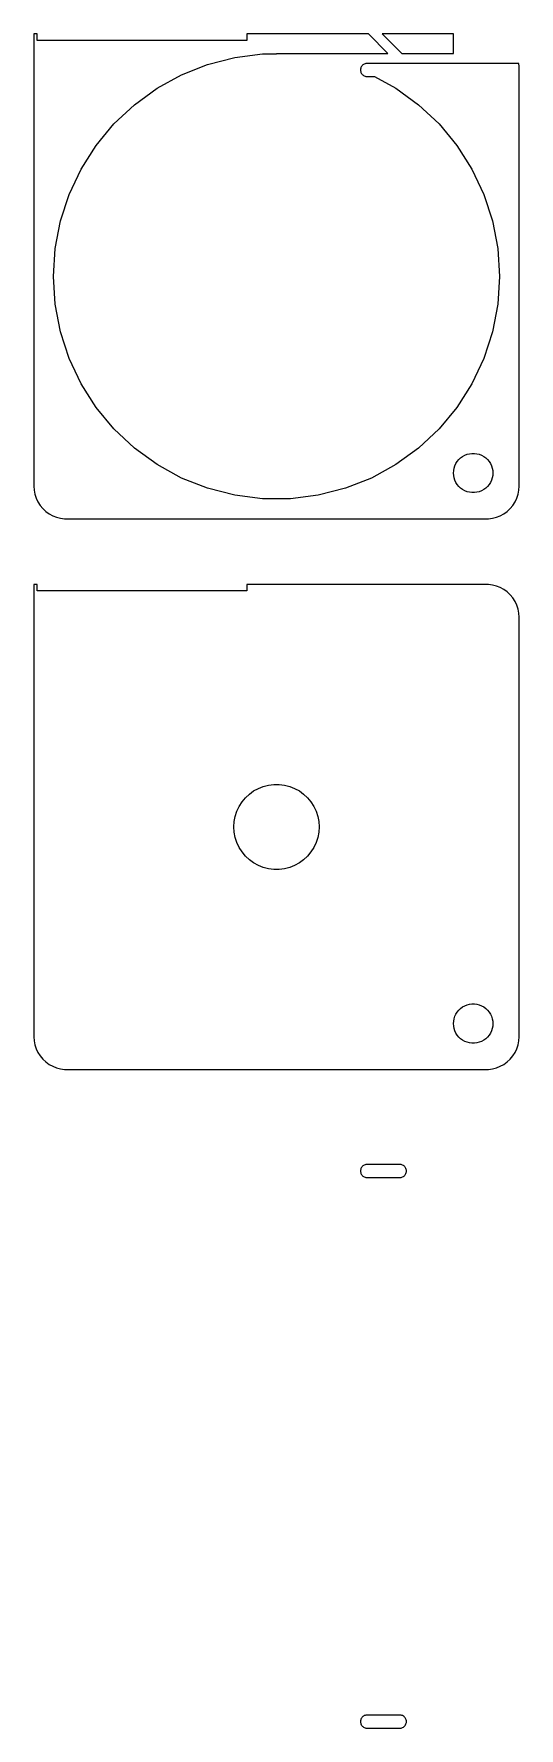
# Model space of a CAD drawing. Header units: metres. Extents: x -37 to 37, y 31 to 289.
import ezdxf

# ---------------------------------------------------------------- set-up
doc = ezdxf.new("R2010")
doc.units = ezdxf.units.M

msp = doc.modelspace()

# ---------------------------------------------------------------- linework, layer by layer
for p, q in [((-36.5, 289), (-37, 289)), ((-37, 289), (-37, 220)), ((-36.5, 288), (-36.5, 289)), ((-4.5, 288), (-36.5, 288)), ((14.0099, 288.99), (-4.5, 288.99)), ((-4.5, 288.99), (-4.5, 288)), ((17, 286), (14.0099, 288.99)), ((27, 288.99), (16.1312, 288.99)), ((16.1312, 288.99), (19.1213, 286)), ((27, 286), (27, 288.99)), ((-10.5066, 284.336), (-6.37096, 285.398)), ((-6.37096, 285.398), (-2.13487, 285.933)), ((-2.13487, 285.933), (0, 285.933)), ((0, 285.933), (0, 286)), ((0, 286), (17, 286)), ((13.3852, 284.405), (13.2752, 284.344)), ((13.502, 284.451), (13.3852, 284.405)), ((13.6236, 284.482), (13.502, 284.451)), ((13.7482, 284.498), (13.6236, 284.482)), ((14.561, 284.498), (13.7482, 284.498)), ((18.5, 284.5), (14.561, 284.5)), ((14.561, 284.5), (14.561, 284.498)), ((18.502, 284.498), (18.5, 284.5)), ((18.6046, 284.498), (18.502, 284.498)), ((18.6066, 284.5), (18.6046, 284.498)), ((36.9685, 284.5), (18.6066, 284.5)), ((19.1213, 286), (27, 286)), ((37, 284), (36.9685, 284.5)), ((-18.2181, 280.707), (-14.4765, 282.764)), ((-14.4765, 282.764), (-10.5066, 284.336)), ((12.8189, 283.625), (12.811, 283.5)), ((12.811, 283.5), (12.8189, 283.375)), ((12.8424, 283.749), (12.8189, 283.625)), ((12.8189, 283.375), (12.8424, 283.251)), ((12.8812, 283.868), (12.8424, 283.749)), ((12.8424, 283.251), (12.8812, 283.132)), ((12.9347, 283.982), (12.8812, 283.868)), ((12.8812, 283.132), (12.9347, 283.018)), ((13.002, 284.088), (12.9347, 283.982)), ((12.9347, 283.018), (13.002, 282.912)), ((13.082, 284.185), (13.002, 284.088)), ((13.002, 282.912), (13.082, 282.815)), ((13.1736, 284.271), (13.082, 284.185)), ((13.082, 282.815), (13.1736, 282.729)), ((13.2752, 284.344), (13.1736, 284.271)), ((13.1736, 282.729), (13.2752, 282.656)), ((13.2752, 282.656), (13.3852, 282.595)), ((13.3852, 282.595), (13.502, 282.549)), ((13.502, 282.549), (13.6236, 282.518)), ((13.6236, 282.518), (13.7482, 282.502)), ((13.7482, 282.502), (14.9533, 282.502)), ((14.9533, 282.502), (18.2181, 280.707)), ((37, 220), (37, 284)), ((-21.6724, 278.197), (-18.2181, 280.707)), ((18.2181, 280.707), (21.6724, 278.197)), ((-24.7849, 275.275), (-21.6724, 278.197)), ((21.6724, 278.197), (24.7849, 275.275)), ((-27.5066, 271.985), (-24.7849, 275.275)), ((24.7849, 275.275), (27.5066, 271.985)), ((-29.7944, 268.38), (-27.5066, 271.985)), ((27.5066, 271.985), (29.7944, 268.38)), ((-31.6124, 264.516), (-29.7944, 268.38)), ((29.7944, 268.38), (31.6124, 264.516)), ((-32.9318, 260.455), (-31.6124, 264.516)), ((31.6124, 264.516), (32.9318, 260.455)), ((-33.7319, 256.261), (-32.9318, 260.455)), ((32.9318, 260.455), (33.7319, 256.261)), ((-34, 252), (-33.7319, 256.261)), ((33.7319, 256.261), (34, 252)), ((-33.7319, 247.739), (-34, 252)), ((34, 252), (33.7319, 247.739)), ((-32.9318, 243.545), (-33.7319, 247.739)), ((33.7319, 247.739), (32.9318, 243.545)), ((-31.6124, 239.484), (-32.9318, 243.545)), ((32.9318, 243.545), (31.6124, 239.484)), ((-29.7944, 235.62), (-31.6124, 239.484)), ((31.6124, 239.484), (29.7944, 235.62)), ((-27.5066, 232.015), (-29.7944, 235.62)), ((29.7944, 235.62), (27.5066, 232.015)), ((-24.7849, 228.725), (-27.5066, 232.015)), ((27.5066, 232.015), (24.7849, 228.725)), ((-21.6724, 225.803), (-24.7849, 228.725)), ((24.7849, 228.725), (21.6724, 225.803)), ((-18.2181, 223.293), (-21.6724, 225.803)), ((21.6724, 225.803), (18.2181, 223.293)), ((29.0729, 224.853), (29.4379, 224.947)), ((29.4379, 224.947), (29.8116, 224.994)), ((29.8116, 224.994), (30.1884, 224.994)), ((30.1884, 224.994), (30.5621, 224.947)), ((30.5621, 224.947), (30.927, 224.853)), ((-14.4765, 221.236), (-18.2181, 223.293)), ((18.2181, 223.293), (14.4765, 221.236)), ((27, 222), (27.0237, 222.376)), ((27.0237, 222.376), (27.0942, 222.746)), ((27.0942, 222.746), (27.2107, 223.104)), ((27.2107, 223.104), (27.3711, 223.445)), ((27.3711, 223.445), (27.5729, 223.763)), ((27.5729, 223.763), (27.8131, 224.054)), ((27.8131, 224.054), (28.0877, 224.312)), ((28.0877, 224.312), (28.3925, 224.533)), ((28.3925, 224.533), (28.7227, 224.714)), ((28.7227, 224.714), (29.0729, 224.853)), ((30.927, 224.853), (31.2773, 224.714)), ((31.2773, 224.714), (31.6075, 224.533)), ((31.6075, 224.533), (31.9123, 224.312)), ((31.9123, 224.312), (32.1869, 224.054)), ((32.1869, 224.054), (32.427, 223.763)), ((32.427, 223.763), (32.6289, 223.445)), ((32.6289, 223.445), (32.7893, 223.104)), ((32.7893, 223.104), (32.9057, 222.746)), ((32.9057, 222.746), (32.9763, 222.376)), ((32.9763, 222.376), (33, 222)), ((-37, 220), (-36.9606, 219.373)), ((-10.5066, 219.664), (-14.4765, 221.236)), ((14.4765, 221.236), (10.5066, 219.664)), ((27.0237, 221.624), (27, 222)), ((27.0942, 221.254), (27.0237, 221.624)), ((27.2107, 220.896), (27.0942, 221.254)), ((27.3711, 220.555), (27.2107, 220.896)), ((27.5729, 220.237), (27.3711, 220.555)), ((27.8131, 219.946), (27.5729, 220.237)), ((28.0877, 219.688), (27.8131, 219.946)), ((32.1869, 219.946), (31.9123, 219.688)), ((32.427, 220.237), (32.1869, 219.946)), ((32.6289, 220.555), (32.427, 220.237)), ((32.7893, 220.896), (32.6289, 220.555)), ((32.9057, 221.254), (32.7893, 220.896)), ((32.9763, 221.624), (32.9057, 221.254)), ((33, 222), (32.9763, 221.624)), ((36.9606, 219.373), (37, 220)), ((-36.9606, 219.373), (-36.8429, 218.757)), ((-36.8429, 218.757), (-36.6489, 218.159)), ((-36.6489, 218.159), (-36.3815, 217.591)), ((-36.3815, 217.591), (-36.0451, 217.061)), ((-6.37096, 218.602), (-10.5066, 219.664)), ((-2.13487, 218.067), (-6.37096, 218.602)), ((2.13487, 218.067), (-2.13487, 218.067)), ((6.37096, 218.602), (2.13487, 218.067)), ((10.5066, 219.664), (6.37096, 218.602)), ((28.3925, 219.467), (28.0877, 219.688)), ((28.7227, 219.286), (28.3925, 219.467)), ((29.0729, 219.147), (28.7227, 219.286)), ((29.4379, 219.053), (29.0729, 219.147)), ((29.8116, 219.006), (29.4379, 219.053)), ((30.1884, 219.006), (29.8116, 219.006)), ((30.5621, 219.053), (30.1884, 219.006)), ((30.927, 219.147), (30.5621, 219.053)), ((31.2773, 219.286), (30.927, 219.147)), ((31.6075, 219.467), (31.2773, 219.286)), ((31.9123, 219.688), (31.6075, 219.467)), ((36.0451, 217.061), (36.3815, 217.591)), ((36.3815, 217.591), (36.6489, 218.159)), ((36.6489, 218.159), (36.8429, 218.757)), ((36.8429, 218.757), (36.9606, 219.373)), ((-36.0451, 217.061), (-35.6448, 216.577)), ((-35.6448, 216.577), (-35.1871, 216.147)), ((-35.1871, 216.147), (-34.6791, 215.778)), ((-34.6791, 215.778), (-34.1289, 215.476)), ((-34.1289, 215.476), (-33.5451, 215.245)), ((-33.5451, 215.245), (-32.9369, 215.089)), ((-32.9369, 215.089), (-32.3139, 215.01)), ((-32.3139, 215.01), (32.3139, 215.01)), ((32.3139, 215.01), (32.9369, 215.089)), ((32.9369, 215.089), (33.5451, 215.245)), ((33.5451, 215.245), (34.1289, 215.476)), ((34.1289, 215.476), (34.6791, 215.778)), ((34.6791, 215.778), (35.1871, 216.147)), ((35.1871, 216.147), (35.6448, 216.577)), ((35.6448, 216.577), (36.0451, 217.061)), ((-36.5, 205), (-37, 205)), ((-37, 205), (-37, 136)), ((-36.5, 204), (-36.5, 205)), ((32.3139, 204.99), (-4.5, 204.99)), ((-4.5, 204.99), (-4.5, 204)), ((32.9369, 204.911), (32.3139, 204.99)), ((33.5451, 204.755), (32.9369, 204.911)), ((34.1289, 204.524), (33.5451, 204.755)), ((34.6791, 204.222), (34.1289, 204.524)), ((35.1871, 203.853), (34.6791, 204.222)), ((-4.5, 204), (-36.5, 204)), ((35.6448, 203.423), (35.1871, 203.853)), ((36.0451, 202.939), (35.6448, 203.423)), ((36.3815, 202.409), (36.0451, 202.939)), ((36.6489, 201.841), (36.3815, 202.409)), ((36.8429, 201.243), (36.6489, 201.841)), ((36.9606, 200.627), (36.8429, 201.243)), ((37, 200), (36.9606, 200.627)), ((37, 136), (37, 200)), ((-4.14325, 173.008), (-3.48286, 173.488)), ((-3.48286, 173.488), (-2.76756, 173.881)), ((-2.76756, 173.881), (-2.00861, 174.182)), ((-2.00861, 174.182), (-1.21797, 174.385)), ((-1.21797, 174.385), (-0.40813, 174.487)), ((-0.40813, 174.487), (0.40813, 174.487)), ((0.40813, 174.487), (1.21797, 174.385)), ((1.21797, 174.385), (2.00861, 174.182)), ((2.00861, 174.182), (2.76756, 173.881)), ((2.76756, 173.881), (3.48286, 173.488)), ((3.48286, 173.488), (4.14325, 173.008)), ((-6.04353, 170.393), (-5.69598, 171.131)), ((-5.69598, 171.131), (-5.25861, 171.821)), ((-5.25861, 171.821), (-4.73828, 172.45)), ((-4.73828, 172.45), (-4.14325, 173.008)), ((4.14325, 173.008), (4.73828, 172.45)), ((4.73828, 172.45), (5.25861, 171.821)), ((5.25861, 171.821), (5.69598, 171.131)), ((5.69598, 171.131), (6.04353, 170.393)), ((-6.5, 168), (-6.44873, 168.815)), ((-6.44873, 168.815), (-6.29578, 169.616)), ((-6.29578, 169.616), (-6.04353, 170.393)), ((6.04353, 170.393), (6.29578, 169.616)), ((6.29578, 169.616), (6.44873, 168.815)), ((6.44873, 168.815), (6.5, 168)), ((-6.44873, 167.185), (-6.5, 168)), ((-6.29578, 166.384), (-6.44873, 167.185)), ((-6.04353, 165.607), (-6.29578, 166.384)), ((-5.69598, 164.869), (-6.04353, 165.607)), ((6.04353, 165.607), (5.69598, 164.869)), ((6.29578, 166.384), (6.04353, 165.607)), ((6.44873, 167.185), (6.29578, 166.384)), ((6.5, 168), (6.44873, 167.185)), ((-5.25861, 164.179), (-5.69598, 164.869)), ((-4.73828, 163.55), (-5.25861, 164.179)), ((-4.14325, 162.992), (-4.73828, 163.55)), ((-3.48286, 162.512), (-4.14325, 162.992)), ((4.14325, 162.992), (3.48286, 162.512)), ((4.73828, 163.55), (4.14325, 162.992)), ((5.25861, 164.179), (4.73828, 163.55)), ((5.69598, 164.869), (5.25861, 164.179)), ((-2.76756, 162.119), (-3.48286, 162.512)), ((-2.00861, 161.818), (-2.76756, 162.119)), ((-1.21797, 161.615), (-2.00861, 161.818)), ((-0.40813, 161.513), (-1.21797, 161.615)), ((0.40813, 161.513), (-0.40813, 161.513)), ((1.21797, 161.615), (0.40813, 161.513)), ((2.00861, 161.818), (1.21797, 161.615)), ((2.76756, 162.119), (2.00861, 161.818)), ((3.48286, 162.512), (2.76756, 162.119)), ((27.3711, 139.445), (27.5729, 139.763)), ((27.5729, 139.763), (27.8131, 140.054)), ((27.8131, 140.054), (28.0877, 140.312)), ((28.0877, 140.312), (28.3925, 140.533)), ((28.3925, 140.533), (28.7227, 140.714)), ((28.7227, 140.714), (29.0729, 140.853)), ((29.0729, 140.853), (29.4379, 140.947)), ((29.4379, 140.947), (29.8116, 140.994)), ((29.8116, 140.994), (30.1884, 140.994)), ((30.1884, 140.994), (30.5621, 140.947)), ((30.5621, 140.947), (30.927, 140.853)), ((30.927, 140.853), (31.2773, 140.714)), ((31.2773, 140.714), (31.6075, 140.533)), ((31.6075, 140.533), (31.9123, 140.312)), ((31.9123, 140.312), (32.1869, 140.054)), ((32.1869, 140.054), (32.427, 139.763)), ((32.427, 139.763), (32.6289, 139.445)), ((27, 138), (27.0237, 138.376)), ((27.0237, 137.624), (27, 138)), ((27.0237, 138.376), (27.0942, 138.746)), ((27.0942, 137.254), (27.0237, 137.624)), ((27.0942, 138.746), (27.2107, 139.104)), ((27.2107, 136.896), (27.0942, 137.254)), ((27.2107, 139.104), (27.3711, 139.445)), ((32.6289, 139.445), (32.7893, 139.104)), ((32.7893, 139.104), (32.9057, 138.746)), ((32.9057, 137.254), (32.7893, 136.896)), ((32.9057, 138.746), (32.9763, 138.376)), ((32.9763, 137.624), (32.9057, 137.254)), ((32.9763, 138.376), (33, 138)), ((33, 138), (32.9763, 137.624)), ((-37, 136), (-36.9606, 135.373)), ((-36.9606, 135.373), (-36.8429, 134.757)), ((-36.8429, 134.757), (-36.6489, 134.159)), ((27.3711, 136.555), (27.2107, 136.896)), ((27.5729, 136.237), (27.3711, 136.555)), ((27.8131, 135.946), (27.5729, 136.237)), ((28.0877, 135.688), (27.8131, 135.946)), ((28.3925, 135.467), (28.0877, 135.688)), ((28.7227, 135.286), (28.3925, 135.467)), ((29.0729, 135.147), (28.7227, 135.286)), ((29.4379, 135.053), (29.0729, 135.147)), ((29.8116, 135.006), (29.4379, 135.053)), ((30.1884, 135.006), (29.8116, 135.006)), ((30.5621, 135.053), (30.1884, 135.006)), ((30.927, 135.147), (30.5621, 135.053)), ((31.2773, 135.286), (30.927, 135.147)), ((31.6075, 135.467), (31.2773, 135.286)), ((31.9123, 135.688), (31.6075, 135.467)), ((32.1869, 135.946), (31.9123, 135.688)), ((32.427, 136.237), (32.1869, 135.946)), ((32.6289, 136.555), (32.427, 136.237)), ((32.7893, 136.896), (32.6289, 136.555)), ((36.6489, 134.159), (36.8429, 134.757)), ((36.8429, 134.757), (36.9606, 135.373)), ((36.9606, 135.373), (37, 136)), ((-36.6489, 134.159), (-36.3815, 133.591)), ((-36.3815, 133.591), (-36.0451, 133.061)), ((-36.0451, 133.061), (-35.6448, 132.577)), ((-35.6448, 132.577), (-35.1871, 132.147)), ((-35.1871, 132.147), (-34.6791, 131.778)), ((34.6791, 131.778), (35.1871, 132.147)), ((35.1871, 132.147), (35.6448, 132.577)), ((35.6448, 132.577), (36.0451, 133.061)), ((36.0451, 133.061), (36.3815, 133.591)), ((36.3815, 133.591), (36.6489, 134.159)), ((-34.6791, 131.778), (-34.1289, 131.476)), ((-34.1289, 131.476), (-33.5451, 131.245)), ((-33.5451, 131.245), (-32.9369, 131.089)), ((-32.9369, 131.089), (-32.3139, 131.01)), ((-32.3139, 131.01), (32.3139, 131.01)), ((32.3139, 131.01), (32.9369, 131.089)), ((32.9369, 131.089), (33.5451, 131.245)), ((33.5451, 131.245), (34.1289, 131.476)), ((34.1289, 131.476), (34.6791, 131.778)), ((13.2752, 116.344), (13.1736, 116.271)), ((13.3852, 116.405), (13.2752, 116.344)), ((13.502, 116.451), (13.3852, 116.405)), ((13.6236, 116.482), (13.502, 116.451)), ((13.7482, 116.498), (13.6236, 116.482)), ((18.8738, 116.498), (13.7482, 116.498)), ((18.9984, 116.482), (18.8738, 116.498)), ((19.12, 116.451), (18.9984, 116.482)), ((19.2368, 116.405), (19.12, 116.451)), ((19.3468, 116.344), (19.2368, 116.405)), ((19.4484, 116.271), (19.3468, 116.344)), ((12.8189, 115.625), (12.811, 115.5)), ((12.811, 115.5), (12.8189, 115.375)), ((12.8424, 115.749), (12.8189, 115.625)), ((12.8189, 115.375), (12.8424, 115.251)), ((12.8812, 115.868), (12.8424, 115.749)), ((12.8424, 115.251), (12.8812, 115.132)), ((12.9347, 115.982), (12.8812, 115.868)), ((12.8812, 115.132), (12.9347, 115.018)), ((13.002, 116.088), (12.9347, 115.982)), ((12.9347, 115.018), (13.002, 114.912)), ((13.082, 116.185), (13.002, 116.088)), ((13.002, 114.912), (13.082, 114.815)), ((13.1736, 116.271), (13.082, 116.185)), ((13.082, 114.815), (13.1736, 114.729)), ((13.1736, 114.729), (13.2752, 114.656)), ((13.2752, 114.656), (13.3852, 114.595)), ((13.3852, 114.595), (13.502, 114.549)), ((13.502, 114.549), (13.6236, 114.518)), ((13.6236, 114.518), (13.7482, 114.502)), ((13.7482, 114.502), (18.8738, 114.502)), ((18.8738, 114.502), (18.9984, 114.518)), ((18.9984, 114.518), (19.12, 114.549)), ((19.12, 114.549), (19.2368, 114.595)), ((19.2368, 114.595), (19.3468, 114.656)), ((19.3468, 114.656), (19.4484, 114.729)), ((19.54, 116.185), (19.4484, 116.271)), ((19.4484, 114.729), (19.54, 114.815)), ((19.62, 116.088), (19.54, 116.185)), ((19.54, 114.815), (19.62, 114.912)), ((19.6873, 115.982), (19.62, 116.088)), ((19.62, 114.912), (19.6873, 115.018)), ((19.7408, 115.868), (19.6873, 115.982)), ((19.6873, 115.018), (19.7408, 115.132)), ((19.7796, 115.749), (19.7408, 115.868)), ((19.7408, 115.132), (19.7796, 115.251)), ((19.8031, 115.625), (19.7796, 115.749)), ((19.7796, 115.251), (19.8031, 115.375)), ((19.811, 115.5), (19.8031, 115.625)), ((19.8031, 115.375), (19.811, 115.5)), ((12.8189, 31.6253), (12.811, 31.5)), ((12.811, 31.5), (12.8189, 31.3747)), ((12.8424, 31.7487), (12.8189, 31.6253)), ((12.8189, 31.3747), (12.8424, 31.2513)), ((12.8812, 31.8681), (12.8424, 31.7487)), ((12.8424, 31.2513), (12.8812, 31.1319)), ((12.9347, 31.9818), (12.8812, 31.8681)), ((12.8812, 31.1319), (12.9347, 31.0182)), ((13.002, 32.0878), (12.9347, 31.9818)), ((13.082, 32.1845), (13.002, 32.0878)), ((13.1736, 32.2705), (13.082, 32.1845)), ((13.2752, 32.3443), (13.1736, 32.2705)), ((13.3852, 32.4048), (13.2752, 32.3443)), ((13.502, 32.451), (13.3852, 32.4048)), ((13.6236, 32.4823), (13.502, 32.451)), ((13.7482, 32.498), (13.6236, 32.4823)), ((18.8738, 32.498), (13.7482, 32.498)), ((18.9984, 32.4823), (18.8738, 32.498)), ((19.12, 32.451), (18.9984, 32.4823)), ((19.2368, 32.4048), (19.12, 32.451)), ((19.3468, 32.3443), (19.2368, 32.4048)), ((19.4484, 32.2705), (19.3468, 32.3443)), ((19.54, 32.1845), (19.4484, 32.2705)), ((19.62, 32.0878), (19.54, 32.1845)), ((19.6873, 31.9818), (19.62, 32.0878)), ((19.7408, 31.8681), (19.6873, 31.9818)), ((19.6873, 31.0182), (19.7408, 31.1319)), ((19.7796, 31.7487), (19.7408, 31.8681)), ((19.7408, 31.1319), (19.7796, 31.2513)), ((19.8031, 31.6253), (19.7796, 31.7487)), ((19.7796, 31.2513), (19.8031, 31.3747)), ((19.811, 31.5), (19.8031, 31.6253)), ((19.8031, 31.3747), (19.811, 31.5)), ((12.9347, 31.0182), (13.002, 30.9122)), ((13.002, 30.9122), (13.082, 30.8154)), ((13.082, 30.8154), (13.1736, 30.7295)), ((13.1736, 30.7295), (13.2752, 30.6557)), ((13.2752, 30.6557), (13.3852, 30.5952)), ((13.3852, 30.5952), (13.502, 30.5489)), ((13.502, 30.5489), (13.6236, 30.5177)), ((13.6236, 30.5177), (13.7482, 30.502)), ((13.7482, 30.502), (18.8738, 30.502)), ((18.8738, 30.502), (18.9984, 30.5177)), ((18.9984, 30.5177), (19.12, 30.5489)), ((19.12, 30.5489), (19.2368, 30.5952)), ((19.2368, 30.5952), (19.3468, 30.6557)), ((19.3468, 30.6557), (19.4484, 30.7295)), ((19.4484, 30.7295), (19.54, 30.8154)), ((19.54, 30.8154), (19.62, 30.9122)), ((19.62, 30.9122), (19.6873, 31.0182))]:
    msp.add_line(p, q)

doc.saveas('drawing.dxf')
